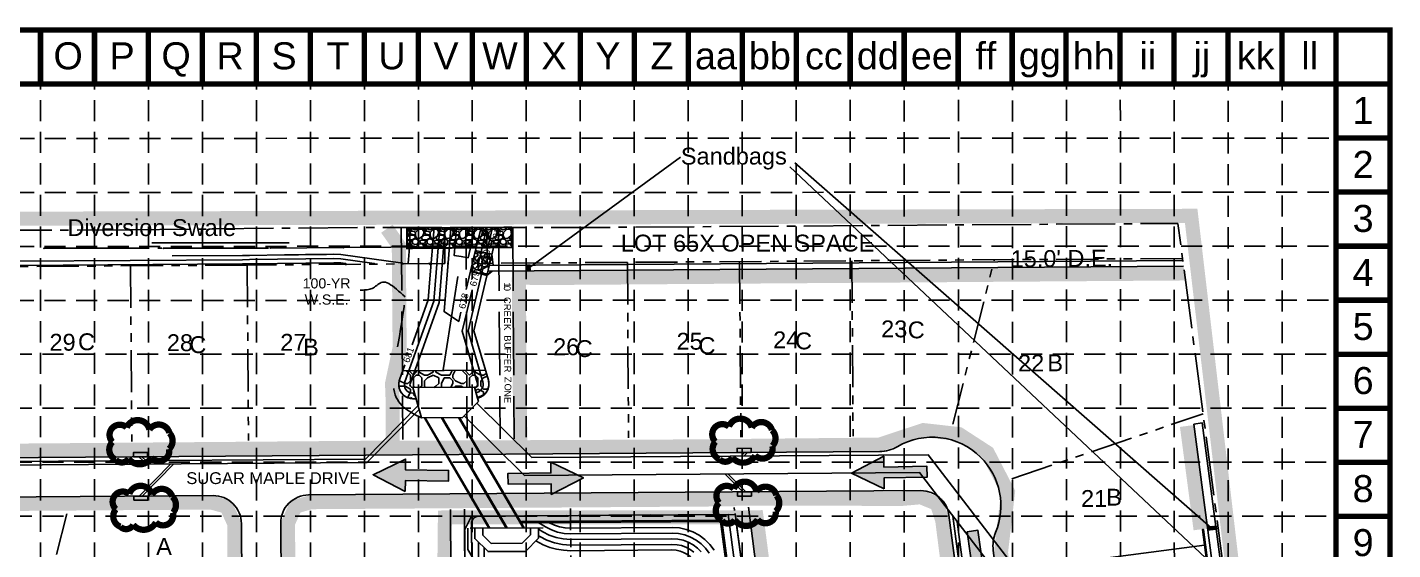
# Model space of a CAD drawing. Header units: inches. Extents: x 2374673 to 2376216, y 6907678 to 6910144.
# Drawn here: x 2375243 to 2376216, y 6909772 to 6910144 of the extents above; entities that cross this region are included whole.
import ezdxf
from ezdxf.enums import TextEntityAlignment as Align

# ---------------------------------------------------------------- set-up
doc = ezdxf.new("R2010")
doc.units = ezdxf.units.IN
doc.header["$LTSCALE"] = 60
doc.header["$MEASUREMENT"] = 0
for name, pattern in [('ACAD_ISO02W100', [15, 12, -3]), ('DASH', [1, 0.5, -0.5]), ('DASHED', [0.75, 0.5, -0.25]), ('DRAINAGE_DIVIDE', [1.8001, -0.0001, 1.25, -0.1, 0.05, -0.1, 0.05, -0.1, 0.05, -0.1]), ('FLOW_ARROW', [2, 1, 1]), ('HIDDEN', [0.375, 0.25, -0.125]), ('LEADER_LINE', [2, 1, 1]), ('LONG_DASH', [1, 0.75, -0.25]), ('LONG_SHORT_DASH', [1, 0.7, -0.1, 0.1, -0.1]), ('LONG_TWO_SHORT', [1, 0.5, -0.1, 0.1, -0.1, 0.1, -0.1])]:
    doc.linetypes.add(name, pattern=pattern)
for name, color, linetype in [('100_WSE', 4, 'Continuous'), ('ARROWS', 252, 'Continuous'), ('BASE', 7, 'Continuous'), ('BOUNDARY', 13, 'Continuous'), ('CHANNEL_CONT', 5, 'Continuous'), ('CONTOURS', 1, 'Continuous'), ('CREEK_BUFFER', 4, 'LEADER_LINE'), ('CURB', 5, 'Continuous'), ('Erosion Blanket', 84, 'Continuous'), ('EROSION BLANKETS', 84, 'Continuous'), ('GRADING_PAD-TEXT', 11, 'Continuous'), ('GRADING_POND', 5, 'Continuous'), ('GRID', 254, 'DASHED'), ('Inlet Protection', 5, 'Continuous'), ('LEGEND', 7, 'Continuous'), ('Limits of Disturbance', 1, 'Continuous'), ('LOT__40', 4, 'Continuous'), ('LOT_LINES', 13, 'LONG_TWO_SHORT'), ('SD_INLETS', 5, 'Continuous'), ('SD_PIPE', 1, 'Continuous'), ('Silt Fence', 200, 'Continuous')]:
    doc.layers.add(name, color=color, linetype=linetype)
doc.styles.get("Standard").update_dxf_attribs({"font": 'ARIAL.TTF'})

# ---------------------------------------------------------------- blocks, each defined once
blk = doc.blocks.new('__HATCH_189')
at = {"layer": 'SD_PIPE', "color": 5, "linetype": 'Continuous'}
for p, q in [((-0.95, -4.02), (0.49, -4.02)), ((0.05, -3.02), (-0.63, -2.68)), ((0.04, -3.02), (0.37, -3.02))]:
    blk.add_line(p, q, dxfattribs=at)
blk = doc.blocks.new('arrow')
blk.add_lwpolyline([(-67.01, -25.36), (-59.33, -25.42), (-59.57, -56.14), (-51.89, -56.2), (-51.65, -25.48), (-43.97, -25.54), (-55.3, -2.41), (-67.01, -25.36)], close=True)
at = {"color": 254}
for points in [[(-43.97, -25.54), (-67.01, -25.36), (-55.3, -2.41), (-67.01, -25.36)], [(-59.57, -56.14), (-51.89, -56.2), (-59.33, -25.42), (-51.65, -25.48)]]:
    blk.add_solid(points, dxfattribs=at)
blk = doc.blocks.new('HayBale')
h = blk.add_hatch()
h.set_pattern_fill('HOUND', color=40, style=0)
h.paths.add_polyline_path([(5.8, 3.84), (7.22, 3.84), (7.22, 4.63), (5.8, 4.63), (5.8, 4.6)])
at = {"color": 40}
blk.add_lwpolyline([(5.8, 4.6), (5.8, 3.84), (7.22, 3.84), (7.22, 4.63), (5.8, 4.63)], close=True, dxfattribs=at)

msp = doc.modelspace()

# ---------------------------------------------------------------- hatches: boundary and pattern name
at = {"layer": 'LEGEND', "linetype": 'ACAD_ISO02W100'}
h = msp.add_hatch(dxfattribs=at)
h.set_pattern_fill('GRAVEL', color=240, scale=10.435727, style=0)
h.set_pattern_definition([(228.0128, (2374775.4971, 6909448.303), (-83.48579536, -93.92155454), [1.40398, -138.99436]), (184.9697, (2374774.55786, 6909447.2594), (125.22873169, 10.435636), [2.409275, -238.51819]), (132.5104, (2374772.15765, 6909447.0507), (104.3571704, -114.7930845), [1.69881, -168.18251]), (267.2737, (2374768.0877, 6909444.44175), (10.43568517, 208.7145376), [2.19399, -217.2046]), (292.8337, (2374767.98335, 6909442.25025), (-52.178737, 125.22868327), [2.15138, -212.98664]), (357.2737, (2374768.8182, 6909440.26746), (-208.7145376, 10.43568517), [2.19399, -217.2046]), (37.6942, (2374771.0097, 6909440.1631), (-135.6645241, -104.35716713), [2.901435, -287.2418]), (72.2553, (2374773.30558, 6909441.93717), (73.0501994, 229.58594865), [2.73925, -271.186145]), (121.4296, (2374774.14043, 6909444.5461), (-83.48589974, 135.66439564), [2.20142, -217.94048]), (175.2364, (2374772.9925, 6909446.4245), (114.7930039, -10.4356384), [2.51326, -123.14954]), (222.3974, (2374770.48793, 6909446.63325), (-125.22879743, -114.79291136), [3.25019, -321.768676]), (138.8141, (2374778.4191, 6909444.3374), (-73.0501178, 62.6143323), [1.10933, -109.82396]), (171.4692, (2374777.5842, 6909445.0679), (135.66442954, -20.871536), [2.11049, -208.93902]), (225, (2374775.497, 6909445.381), (-1e-15, -10.43573), [1.47583, -13.28251]), (203.1986, (2374774.7666, 6909446.6333), (52.1786308, 20.8714673), [0.79476, -78.68136]), (291.8014, (2374774.036, 6909446.3202), (-10.4357258, 31.307183), [1.12396, -55.07415]), (30.9638, (2374774.4535, 6909445.2766), (31.3071595, 20.8714794), [1.82551, -59.02471]), (161.5651, (2374776.019, 6909446.2158), (20.871458, -10.43571), [1.32003, -31.68064]), (16.3895, (2374767.98335, 6909446.3202), (104.3572902, 31.3071041), [1.84921, -183.07234]), (70.3462, (2374769.7574, 6909446.842), (-41.7428573, -114.7930163), [1.55139, -153.58685]), (293.1986, (2374776.0189, 6909448.303), (-20.8714673, 52.1786308), [1.58952, -77.88661]), (343.6105, (2374776.645, 6909446.84197), (-104.3572902, 31.3071041), [1.84921, -183.07234]), (339.444, (2374767.9834, 6909439.85), (-52.1786529, 20.8714117), [1.78326, -87.37963]), (294.7751, (2374769.6531, 6909439.2239), (-52.1785521, 114.7930297), [1.49417, -147.9227]), (66.8014, (2374776.1232, 6909437.8672), (20.8714673, 52.1786308), [1.58952, -77.88661]), (17.354, (2374776.74937, 6909439.32824), (-135.6644685, -41.74284953), [1.74935, -173.18531]), (69.444, (2374771.0097, 6909437.8672), (-20.8714117, -52.1786529), [0.89163, -88.27126]), (101.3099, (2374775.497, 6909437.8672), (-10.435702, 41.7429148), [0.53212, -52.67985]), (165.9638, (2374775.3927, 6909438.389), (31.307186, -10.4357065), [2.15138, -40.87622]), (186.009, (2374773.3056, 6909438.9108), (104.35726466, 10.4357196), [1.99375, -197.38053]), (303.6901, (2374774.4535, 6909444.3374), (-10.435741, 20.871449), [1.50506, -36.12148]), (353.1572, (2374775.28836, 6909443.0851), (177.40734773, -20.87153692), [2.62765, -260.137235]), (60.9454, (2374777.8973, 6909442.772), (-41.7429072, -73.0500911), [1.07442, -106.36796]), (90, (2374778.419, 6909443.711), (-10.43573, 10.43573), [0.62614, -9.80958]), (120.2564, (2374773.09686, 6909439.2239), (41.74285355, -73.0501127), [1.44977, -143.52798]), (48.0128, (2374772.36636, 6909440.4762), (83.48579536, 93.92155454), [2.80796, -137.59038]), (0, (2374774.245, 6909442.563), (10.43573, 10.43573), [2.71329, -7.72244]), (325.3048, (2374776.9581, 6909442.5633), (-104.35720735, 73.05017693), [1.65003, -163.35329]), (254.0546, (2374778.3147, 6909441.6241), (-10.4357256, -41.7429082), [1.51946, -74.45378]), (207.646, (2374777.8973, 6909440.1631), (-198.27876405, -104.35734776), [2.473946, -244.92102]), (175.4261, (2374775.7058, 6909439.01517), (-135.66445327, 10.43567247), [2.61727, -259.10943])])
h.paths.add_polyline_path([(2375513.41, 6909986.27), (2375588.08, 6909986.91), (2375587.73, 6910001.18), (2375513.4, 6910000.7)])

# ---------------------------------------------------------------- linework, layer by layer
at = {"layer": '100_WSE', "color": 250, "linetype": 'DASH'}
for p, q in [((2375559.36, 6909795.48), (2375554.42, 6909785.64)), ((2375747.3, 6909796.8), (2375559.36, 6909795.48)), ((2375760.28, 6909700.23), (2375747.3, 6909796.8)), ((2375554.42, 6909785.64), (2375554.95, 6909710.45))]:
    msp.add_line(p, q, dxfattribs=at)
at = {"layer": '100_WSE', "color": 250, "linetype": 'DASH', "flags": 128}
msp.add_lwpolyline([(2375523.64, 6909865.54), (2375521.94, 6909866.42), (2375520.25, 6909867.3), (2375518.59, 6909868.2), (2375516.96, 6909869.13), (2375515.37, 6909870.09), (2375513.85, 6909871.09), (2375512.39, 6909872.15), (2375511.02, 6909873.26), (2375509.74, 6909874.45), (2375508.56, 6909875.71), (2375507.5, 6909877.06), (2375506.57, 6909878.52), (2375505.75, 6909880.12), (2375505.08, 6909881.89), (2375504.53, 6909883.84), (2375504.13, 6909886.02), (2375503.88, 6909888.43), (2375503.78, 6909891.12), (2375503.84, 6909894.1), (2375504.06, 6909897.41), (2375504.45, 6909901.05), (2375504.97, 6909905.02), (2375505.62, 6909909.27), (2375506.36, 6909913.78), (2375507.16, 6909918.53), (2375508.01, 6909923.47), (2375508.88, 6909928.58), (2375509.74, 6909933.83), (2375510.56, 6909939.2), (2375511.33, 6909944.65), (2375512.02, 6909950.15), (2375512.63, 6909955.69), (2375513.18, 6909961.28), (2375513.66, 6909966.91), (2375514.1, 6909972.56), (2375514.5, 6909978.25), (2375514.86, 6909983.95), (2375515.2, 6909989.67), (2375515.52, 6909995.39), (2375515.83, 6910001.13)], dxfattribs=at)
at = {"layer": '100_WSE', "color": 250, "linetype": 'LEADER_LINE', "flags": 128}
msp.add_lwpolyline([(2375512.02, 6909951.62), (2375510.48, 6909953.06), (2375508.94, 6909954.48), (2375507.43, 6909955.85), (2375505.94, 6909957.14), (2375504.49, 6909958.35), (2375503.08, 6909959.43), (2375501.72, 6909960.37), (2375500.43, 6909961.14), (2375499.2, 6909961.71), (2375498.06, 6909962.08), (2375497, 6909962.21), (2375496.02, 6909962.13), (2375495.1, 6909961.89), (2375494.24, 6909961.5), (2375493.41, 6909961.01), (2375492.62, 6909960.44), (2375491.83, 6909959.84), (2375491.06, 6909959.23), (2375490.27, 6909958.65), (2375489.46, 6909958.13), (2375488.63, 6909957.7), (2375487.76, 6909957.36), (2375486.87, 6909957.09), (2375485.95, 6909956.89), (2375485.01, 6909956.74), (2375484.06, 6909956.65), (2375483.1, 6909956.59), (2375482.12, 6909956.56), (2375481.14, 6909956.55), (2375480.16, 6909956.55)], dxfattribs=at)
at = {"layer": 'ARROWS', "flags": 128}
for points in [[(2375708.29, 6910051.13), (2375600.61, 6909972.68)], [(2376086.58, 6909787.14), (2375789.93, 6910047.16)], [(2376090.65, 6909758.18), (2375786.27, 6910044.24)]]:
    msp.add_lwpolyline(points, dxfattribs=at)
at = {"layer": 'BASE', "color": 9}
msp.add_line((2374713.6, 6910103.21), (2376175.53, 6910103.21), dxfattribs=at)
at = {"layer": 'BASE', "const_width": 3.85}
for points in [[(2376214, 6907679.5), (2376214, 6910141.68), (2374675.13, 6910141.68), (2374675.13, 6907679.5)], [(2376175.53, 6907717.97), (2376175.53, 6910103.21), (2374713.6, 6910103.21), (2374713.6, 6907717.97)]]:
    msp.add_lwpolyline(points, close=True, dxfattribs=at)
for points in [[(2375252.21, 6910141.68), (2375252.21, 6910103.21)], [(2375290.68, 6910141.68), (2375290.68, 6910103.21)], [(2375329.15, 6910141.68), (2375329.15, 6910103.21)], [(2375367.62, 6910141.68), (2375367.62, 6910103.21)], [(2375406.09, 6910141.68), (2375406.09, 6910103.21)], [(2375444.56, 6910141.68), (2375444.56, 6910103.21)], [(2375483.04, 6910141.68), (2375483.04, 6910103.21)], [(2375521.51, 6910141.68), (2375521.51, 6910103.21)], [(2375559.98, 6910141.68), (2375559.98, 6910103.21)], [(2375598.45, 6910141.68), (2375598.45, 6910103.21)], [(2375636.92, 6910141.68), (2375636.92, 6910103.21)], [(2375675.39, 6910141.68), (2375675.39, 6910103.21)], [(2375713.87, 6910141.68), (2375713.87, 6910103.21)], [(2375752.34, 6910141.68), (2375752.34, 6910103.21)], [(2375790.81, 6910141.68), (2375790.81, 6910103.21)], [(2375829.28, 6910141.68), (2375829.28, 6910103.21)], [(2375867.75, 6910141.68), (2375867.75, 6910103.21)], [(2375906.22, 6910141.68), (2375906.22, 6910103.21)], [(2375944.7, 6910141.68), (2375944.7, 6910103.21)], [(2375983.17, 6910141.68), (2375983.17, 6910103.21)], [(2376021.64, 6910141.68), (2376021.64, 6910103.21)], [(2376060.11, 6910141.68), (2376060.11, 6910103.21)], [(2376098.58, 6910141.68), (2376098.58, 6910103.21)], [(2376137.05, 6910141.68), (2376137.05, 6910103.21)], [(2376175.53, 6910141.68), (2376175.53, 6910103.21)], [(2376214, 6910103.21), (2376175.53, 6910103.21)], [(2376214, 6910064.74), (2376175.53, 6910064.74)], [(2376214, 6910026.27), (2376175.53, 6910026.27)], [(2376214, 6909987.8), (2376175.53, 6909987.8)], [(2376214, 6909949.33), (2376175.53, 6909949.33)], [(2376214, 6909910.85), (2376175.53, 6909910.85)], [(2376214, 6909872.38), (2376175.53, 6909872.38)], [(2376214, 6909833.91), (2376175.53, 6909833.91)], [(2376214, 6909795.44), (2376175.53, 6909795.44)]]:
    msp.add_lwpolyline(points, dxfattribs=at)
at = {"layer": 'BOUNDARY', "color": 250, "linetype": 'LONG_SHORT_DASH', "flags": 128}
msp.add_lwpolyline([(2375316.21, 6909999.41), (2375481.95, 6910001.17), (2375631.36, 6910000.99), (2376062.88, 6910004.02), (2376169.01, 6909200.59), (2375755.32, 6909180.66), (2375806.37, 6908882.92), (2375905.72, 6908301.86), (2375500.03, 6908055.74), (2375186.51, 6908394.4), (2375107.09, 6908202.16), (2375041.7, 6908030.88), (2374759.33, 6908266.66), (2374819, 6908352.16), (2374966.8, 6908673.77), (2374727.75, 6908833.73), (2375002.39, 6909918.05), (2375142.41, 6909998.91), (2375316.21, 6909999.41)], close=True, dxfattribs=at)
at = {"layer": 'CHANNEL_CONT', "color": 5, "linetype": 'Continuous', "flags": 128}
for points in [[(2375518.78, 6909883.18), (2375517.57, 6909883.17, -0.5213), (2375511.88, 6909891.19), (2375532.49, 6909948.66), (2375536.71, 6910001.1)], [(2375517.68, 6909887.17), (2375517.54, 6909887.17, -0.5213), (2375515.65, 6909889.84), (2375536.42, 6909947.77), (2375540.71, 6910001.1)], [(2375563.63, 6909879.65), (2375563.63, 6909879.65, 0.444659), (2375571.4, 6909892.3), (2375561.04, 6909927.48), (2375575.31, 6909987.73)], [(2375562.56, 6909883.53), (2375562.56, 6909883.53, 0.461879), (2375567.56, 6909891.17), (2375556.91, 6909927.35), (2375567.44, 6909971.8)], [(2375561.47, 6909887.48), (2375561.82, 6909887.48, 0.498618), (2375563.72, 6909890.04), (2375552.77, 6909927.22), (2375559.75, 6909956.65)], [(2375519.88, 6909879.18), (2375517.6, 6909879.17, -0.5213), (2375508.12, 6909892.54), (2375511.98, 6909903.31)]]:
    msp.add_lwpolyline(points, format="xyb", dxfattribs=at)
for points in [[(2375517.06, 6909917.47), (2375528.56, 6909949.55), (2375529.77, 6909964.59), (2375532.7, 6910001.11)], [(2375551.87, 6909940.69), (2375550.34, 6909934.25), (2375539.9, 6909941.23), (2375543.15, 6909981.76), (2375544.71, 6910001.09)], [(2375562.07, 6910001.07), (2375556.98, 6909979.58), (2375552.04, 6909980.36), (2375547.1, 6909981.14), (2375548.71, 6910001.09)], [(2375566.17, 6910001.07), (2375560.93, 6909978.96), (2375555.7, 6909956.88)], [(2375563.58, 6909972.84), (2375570.27, 6910001.06)], [(2375571.27, 6909987.99), (2375574.37, 6910001.06)]]:
    msp.add_lwpolyline(points, dxfattribs=at)
at = {"layer": 'CONTOURS', "color": 250, "linetype": 'Continuous', "flags": 128}
for points in [[(2375490.12, 6909974.5), (2375490.11, 6909975.5), (2375466.18, 6909978.87), (2375461.17, 6909979.02), (2375401.18, 6909978.18), (2375396.18, 6909978.14), (2375236.18, 6909977.02), (2375231.18, 6909977), (2375146.18, 6909976.98), (2375141.18, 6909977), (2375118.34, 6909977.12)], [(2375510.38, 6909974.64), (2375510.37, 6909975.64), (2375466.15, 6909981.87), (2375461.15, 6909982.02), (2375456.15, 6909981.95), (2375451.15, 6909981.88), (2375446.15, 6909981.81), (2375441.16, 6909981.74), (2375436.16, 6909981.67), (2375431.16, 6909981.6), (2375426.16, 6909981.53), (2375401.16, 6909981.18), (2375396.16, 6909981.14), (2375346.16, 6909980.79)], [(2375469.87, 6909974.35), (2375469.86, 6909975.35), (2375466.2, 6909975.87), (2375461.2, 6909976.02), (2375401.2, 6909975.18), (2375396.2, 6909975.14), (2375236.2, 6909974.02), (2375231.2, 6909974), (2375146.2, 6909973.98), (2375140.43, 6909974), (2375106.2, 6909974.18), (2375102.36, 6909972.85), (2375101.21, 6909972.85), (2375100.13, 6909972.86)], [(2375529.23, 6909974.77), (2375530.63, 6909975.28), (2375529.22, 6909975.77), (2375529.22, 6909975.87)], [(2375534.64, 6909974.81), (2375534.63, 6909975.31), (2375534.63, 6909975.81), (2375534.63, 6909975.91)], [(2375538.64, 6909974.84), (2375538.64, 6909975.34), (2375538.63, 6909975.84), (2375538.63, 6909975.94)], [(2375542.64, 6909974.87), (2375542.64, 6909975.37), (2375542.64, 6909975.87), (2375542.64, 6909975.97)]]:
    msp.add_lwpolyline(points, dxfattribs=at)
at = {"layer": 'CREEK_BUFFER', "color": 250, "linetype": 'LONG_DASH'}
msp.add_line((2375554.95, 6909710.45), (2375554.32, 6909800.44), dxfattribs=at)
at = {"layer": 'CREEK_BUFFER', "color": 250, "linetype": 'LONG_DASH', "flags": 128}
for points in [[(2375509.36, 6910001.22), (2375510.42, 6909850.14)], [(2375578.74, 6910000.97), (2375579.79, 6909850.62)], [(2375588.74, 6910001.04), (2375589.79, 6909850.69)], [(2375544.32, 6909800.37), (2375544.99, 6909705.47), (2375544.8, 6909684.86), (2375543.95, 6909664.35), (2375542.43, 6909643.88), (2375540.26, 6909623.47), (2375537.43, 6909603.13), (2375533.94, 6909582.91), (2375529.8, 6909562.8), (2375525.01, 6909542.84), (2375517.25, 6909514.58)], [(2375801.95, 6909383.13), (2375746.64, 6909801.79)], [(2375756.72, 6909801.86), (2375811.97, 6909383.62)]]:
    msp.add_lwpolyline(points, dxfattribs=at)
at = {"layer": 'CURB', "color": 250, "linetype": 'Continuous', "flags": 128}
for points in [[(2375907.04, 6909349.16), (2375907.04, 6909349.16, -0.132242), (2375919.74, 6909346.39), (2375919.74, 6909346.39, 0.351743), (2375979.88, 6909358.5), (2375979.88, 6909358.5, 0.351743), (2375981.06, 6909419.83), (2375981.06, 6909419.83, -0.132242), (2375976.07, 6909431.83), (2375931.25, 6909771.06, -0.132242), (2375932.96, 6909783.95), (2375932.96, 6909783.95, 0.305771), (2375922.13, 6909837.67), (2375922.13, 6909837.67, 0.340105), (2375862.83, 6909844.99), (2375862.83, 6909844.99, -0.132242), (2375850.3, 6909841.52), (2375184.12, 6909836.85, -0.132242), (2375171.54, 6909840.14), (2375171.54, 6909840.14, 0.672291), (2375100.12, 6909784.15), (2375100.12, 6909784.15, -0.132242), (2375100.32, 6909771.15), (2374893.32, 6908953.89, -0.132242)], [(2375933.03, 6909378.44), (2375933.03, 6909378.44, 0.438794), (2375951.89, 6909401.04), (2375899.67, 6909796.35, 0.37825), (2375879.7, 6909813.73), (2375443.25, 6909810.66, 0.414214), (2375423.39, 6909790.52), (2375423.99, 6909704.54, -0.080997), (2375398.51, 6909541.07), (2375247.05, 6909078.25, 0.433811), (2375261.12, 6909052.65), (2375297.77, 6909043.3, 0.105177), (2375499.83, 6909035.16), (2375499.83, 6909035.16)]]:
    msp.add_lwpolyline(points, format="xyb", dxfattribs=at)
msp.add_lwpolyline([(2375165.68, 6908773.84), (2375165.68, 6908773.84, -0.014433), (2375163.27, 6908760.43), (2375163.27, 6908760.43, -0.594877), (2375129.6, 6908750.35), (2375129.6, 6908750.35, 0.048301), (2375090.22, 6908782.59), (2375090.22, 6908782.59), (2374921.17, 6908895.63, -0.317424), (2374912.9, 6908917.16), (2375134.87, 6909793.55, -0.341328), (2375154.12, 6909808.64), (2375375.25, 6909810.19, -0.414214), (2375395.39, 6909790.33), (2375395.99, 6909704.34), (2375395.99, 6909704.34, -0.080997), (2375371.9, 6909549.77), (2375371.9, 6909549.77), (2375219.49, 6909084.04), (2375219.49, 6909084.04, 0.041854), (2375199.69, 6909000.46), (2375199.69, 6909000.46), (2375165.68, 6908773.84)], format="xyb", close=True, dxfattribs=at)
at = {"layer": 'Erosion Blanket', "const_width": 10, "flags": 128}
for points in [[(2375508.12, 6909844.25), (2375618.1, 6909844.73), (2375717.62, 6909845.2), (2375850.22, 6909846.51), (2375881.46, 6909856.84), (2375906.87, 6909853.98), (2375927.28, 6909840.74), (2375941.77, 6909812.75), (2375936.77, 6909769.77), (2375980.64, 6909436.62)], [(2374889, 6908956.56), (2375095.3, 6909772.99), (2375093.71, 6909811.76), (2375105.46, 6909832.38), (2375125.66, 6909847.52), (2375150.92, 6909851.47), (2375186.05, 6909841.82), (2375486.02, 6909844.23), (2375508.15, 6909844.43)], [(2375743.38, 6909807.8), (2375755.81, 6909808.07), (2375866.19, 6909807.84), (2375879.54, 6909809.01), (2375891.02, 6909804.33), (2375894.84, 6909792.77), (2375933.31, 6909491.9), (2375946.15, 6909402.07), (2375942.36, 6909386.84), (2375930.99, 6909383.22), (2375808.12, 6909377.22), (2375799.21, 6909376.61)], [(2375399.27, 6909033.58), (2375369.82, 6909038.2), (2375318.76, 6909045.61), (2375294.79, 6909049.14), (2375262.19, 6909056.81), (2375252.44, 6909066.14), (2375252.2, 6909078.34), (2375331.43, 6909319.28), (2375402.95, 6909537.36), (2375423.24, 6909621.96), (2375429.18, 6909704.81), (2375428.63, 6909790.61), (2375433.96, 6909802.36), (2375444.99, 6909805.5), (2375746.69, 6909807.55)]]:
    msp.add_lwpolyline(points, dxfattribs=at)
msp.add_lwpolyline([(2374923.15, 6908900.94), (2374924.87, 6908899.01), (2374934.71, 6908892.83), (2374943.83, 6908886.63), (2375123.9, 6908762.72), (2375135.2, 6908753.26), (2375144.15, 6908749.06), (2375153.63, 6908753.1), (2375158.69, 6908762.95), (2375194.61, 6909003.44), (2375214.89, 6909088.26), (2375337.2, 6909460.75), (2375367.2, 6909552.29), (2375385.33, 6909627.35), (2375390.93, 6909705.06), (2375390.32, 6909790.2), (2375384.73, 6909802.27), (2375374.01, 6909805.26), (2375154.14, 6909803.7), (2375143.85, 6909799.66), (2375139.27, 6909791.28), (2374917.99, 6908916.08), (2374918.74, 6908906.63)], close=True, dxfattribs=at)
at = {"layer": 'EROSION BLANKETS', "const_width": 10, "flags": 128}
for points in [[(2375598.2, 6909965.28), (2375615.94, 6909965.14), (2376066.27, 6909968.36), (2376067.6, 6909968.55)], [(2376069.25, 6909859.75), (2376078.98, 6909786.14)]]:
    msp.add_lwpolyline(points, dxfattribs=at)
at = {"layer": 'GRADING_PAD-TEXT', "color": 250, "linetype": 'FLOW_ARROW', "flags": 128}
for points in [[(2375429.46, 6909990.15), (2375331.48, 6909990.15)], [(2375549.72, 6909966.31), (2375539.23, 6909899.77)]]:
    msp.add_lwpolyline(points, dxfattribs=at)
at = {"layer": 'GRADING_PAD-TEXT', "color": 250, "linetype": 'DRAINAGE_DIVIDE'}
msp.add_polyline3d([(2375254.78, 6909986.34, 681.4), (2375339.72, 6909986.34, 680.98), (2375415.9, 6909986.48, 680.6), (2375468.18, 6909986.84, 680.34), (2375535.61, 6909987.37, 680)], dxfattribs=at)
at = {"layer": 'GRADING_PAD-TEXT', "color": 250, "linetype": 'Continuous'}
for p in [(2375254.78, 6909986.34, 681.4), (2375339.72, 6909986.34, 680.98), (2375415.9, 6909986.48, 680.6), (2375468.18, 6909986.84, 680.34), (2375535.61, 6909987.37, 680)]:
    msp.add_point(p, dxfattribs=at)
at = {"layer": 'GRADING_POND', "color": 5, "linetype": 'Continuous', "flags": 128}
msp.add_lwpolyline([(2375422.8, 6909178.02), (2375527.76, 6909498.77), (2375533.98, 6909518.84), (2375539.54, 6909539.1), (2375544.44, 6909559.54), (2375548.68, 6909580.12), (2375552.25, 6909600.82), (2375555.15, 6909621.64), (2375557.37, 6909642.53), (2375558.92, 6909663.48), (2375559.79, 6909684.48), (2375559.99, 6909705.49), (2375559.39, 6909790.48, -0.414214), (2375564.36, 6909795.51), (2375742.26, 6909796.76)], format="xyb", dxfattribs=at)
for points in [[(2375559.39, 6909790.48), (2375559.76, 6909792.39), (2375560.83, 6909794.02), (2375562.44, 6909795.12), (2375564.36, 6909795.51)], [(2375742.26, 6909796.76), (2375770.76, 6909581.04)], [(2375747.22, 6909797.42), (2375800.63, 6909393.07)], [(2375430.01, 6909187.18), (2375531.56, 6909497.51), (2375537.82, 6909517.72), (2375543.41, 6909538.11), (2375548.34, 6909558.67), (2375552.61, 6909579.37), (2375556.2, 6909600.21), (2375559.12, 6909621.15), (2375561.36, 6909642.17), (2375562.92, 6909663.25), (2375563.79, 6909684.38), (2375563.99, 6909705.53), (2375563.6, 6909760.27), (2375556.88, 6909771.73), (2375556.77, 6909786.96)], [(2375737.75, 6909792.73), (2375594.94, 6909791.73)], [(2375736.87, 6909791.72), (2375594.95, 6909790.73)], [(2375607.17, 6909786.22), (2375610.11, 6909784.44), (2375614.76, 6909782.06), (2375619.69, 6909780.33), (2375624.81, 6909779.3), (2375630.02, 6909778.97), (2375702.24, 6909779.48), (2375706.42, 6909779.21), (2375710.23, 6909778.39), (2375713.89, 6909777.04), (2375717.31, 6909775.17), (2375720.43, 6909772.83), (2375723.18, 6909770.07)], [(2375607.3, 6909790.81), (2375612.18, 6909787.87), (2375616.34, 6909785.73), (2375620.75, 6909784.19), (2375625.33, 6909783.26), (2375630, 6909782.97), (2375702.36, 6909783.48), (2375706.97, 6909783.18), (2375711.35, 6909782.25), (2375715.55, 6909780.69), (2375719.48, 6909778.55), (2375723.06, 6909775.86), (2375726.22, 6909772.68), (2375728.89, 6909769.08)], [(2375614.97, 6909790.87), (2375618.5, 6909789.17), (2375622.21, 6909787.94), (2375626.06, 6909787.2), (2375629.97, 6909786.97), (2375702.47, 6909787.48), (2375707.52, 6909787.15), (2375712.47, 6909786.1), (2375717.21, 6909784.34), (2375721.65, 6909781.92), (2375725.7, 6909778.88), (2375729.26, 6909775.3), (2375732.27, 6909771.23)], [(2375736.87, 6909791.72), (2375764.8, 6909580.31)], [(2375737.75, 6909792.73), (2375763.33, 6909599.06)], [(2375564.49, 6909776.88), (2375564.99, 6909705.53), (2375564.79, 6909684.35), (2375563.91, 6909663.2), (2375562.35, 6909642.08), (2375560.11, 6909621.03), (2375557.19, 6909600.05), (2375553.59, 6909579.19), (2375549.32, 6909558.45), (2375544.38, 6909537.86), (2375538.78, 6909517.44), (2375532.52, 6909497.21), (2375530.23, 6909490.24)], [(2375605.28, 6909777.97), (2375610.44, 6909775.22), (2375615.15, 6909773.35), (2375620.03, 6909772.01), (2375625.02, 6909771.22), (2375630.08, 6909770.97), (2375702.01, 6909771.48), (2375705.32, 6909771.26), (2375708, 6909770.69), (2375710.57, 6909769.74), (2375712.97, 6909768.43), (2375715.17, 6909766.78), (2375717.1, 6909764.84), (2375718.73, 6909762.64), (2375720.02, 6909760.22), (2375720.96, 6909757.65), (2375721.63, 6909754.4), (2375745.04, 6909577.18)], [(2375607.2, 6909781.53), (2375608.04, 6909781.02), (2375613.18, 6909778.38), (2375618.63, 6909776.47), (2375624.29, 6909775.33), (2375630.05, 6909774.97), (2375702.12, 6909775.48), (2375705.87, 6909775.23), (2375709.12, 6909774.54), (2375712.23, 6909773.39), (2375715.14, 6909771.8), (2375717.8, 6909769.81)], [(2375568.51, 6909772.91), (2375568.99, 6909705.55), (2375568.79, 6909684.25), (2375567.91, 6909662.97), (2375566.34, 6909641.72), (2375564.08, 6909620.54), (2375561.14, 6909599.44), (2375557.52, 6909578.44), (2375553.22, 6909557.58), (2375548.25, 6909536.86), (2375542.62, 6909516.32), (2375536.32, 6909495.97), (2375518.25, 6909440.74), (2375511.59, 6909420.4), (2375435.52, 6909187.94)]]:
    msp.add_lwpolyline(points, dxfattribs=at)
at = {"layer": 'GRID', "linetype": 'HIDDEN'}
for p, q in [((2375252.21, 6907871.78), (2375252.21, 6910103.21)), ((2375290.68, 6907871.78), (2375290.68, 6910103.21)), ((2375329.15, 6907871.77), (2375329.15, 6910103.21)), ((2375367.62, 6907871.76), (2375367.62, 6910103.21)), ((2375406.09, 6907871.76), (2375406.09, 6910103.21)), ((2375444.56, 6907871.75), (2375444.56, 6910103.21)), ((2375483.04, 6907871.75), (2375483.04, 6910103.21)), ((2375521.51, 6907871.74), (2375521.51, 6910103.21)), ((2375559.98, 6907871.73), (2375559.98, 6910103.21)), ((2375598.45, 6907871.73), (2375598.45, 6910103.21)), ((2375636.92, 6907871.72), (2375636.92, 6910103.21)), ((2375675.39, 6907871.72), (2375675.39, 6910103.21)), ((2375713.87, 6907871.71), (2375713.87, 6910103.21)), ((2375752.34, 6907871.7), (2375752.34, 6910103.21)), ((2375790.99, 6907871.79), (2375790.81, 6910103.21)), ((2375829.42, 6907871.98), (2375829.28, 6910103.21)), ((2375867.86, 6907871.52), (2375867.75, 6910103.21)), ((2375906.69, 6907871.87), (2375906.39, 6910104.08)), ((2375944.95, 6907871.47), (2375944.87, 6910104.08)), ((2375983.46, 6907871.94), (2375983.34, 6910104.08)), ((2376022, 6907872.07), (2376021.81, 6910104.08)), ((2376060.4, 6907871.74), (2376060.28, 6910104.08)), ((2376098.95, 6907871.23), (2376098.75, 6910104.08)), ((2376137.45, 6907871.34), (2376137.22, 6910104.08)), ((2374715.35, 6910064.48), (2376174.89, 6910064.67)), ((2374715.32, 6910025.9), (2376174.89, 6910026.2)), ((2374715.11, 6909987.55), (2376175.53, 6909987.8)), ((2374715.06, 6909949.11), (2376175.53, 6909949.33)), ((2374713.6, 6909910.85), (2376175.53, 6909910.85)), ((2374713.6, 6909872.38), (2376175.53, 6909872.38)), ((2374713.6, 6909833.91), (2376175.53, 6909833.91)), ((2374713.6, 6909795.44), (2376175.53, 6909795.44))]:
    msp.add_line(p, q, dxfattribs=at)
at = {"layer": 'Inlet Protection', "color": 5, "const_width": 4.48}
for points in [[(2375331.27, 6909837.22, 0.520567), (2375331.27, 6909837.22, 0.765195), (2375343.89, 6909843.38, 0.417879), (2375344.11, 6909854.74, 0.6649), (2375329.81, 6909857.11, 0.744833), (2375313.65, 6909858.66, 0.975642), (2375303.45, 6909848.39, 0.520567), (2375305.81, 6909835.82, 0.520567), (2375315.01, 6909836.54, 0.540264), (2375331.27, 6909837.22)], [(2375761.53, 6909838.76, 0.520567), (2375761.53, 6909838.76, 0.765195), (2375773.84, 6909845.51, 0.417879), (2375773.51, 6909856.87, 0.6649), (2375759.11, 6909858.55, 0.744833), (2375742.9, 6909859.33, 0.975642), (2375733.21, 6909848.58, 0.520567), (2375736.16, 6909836.14, 0.520567), (2375745.32, 6909837.3, 0.540264), (2375761.53, 6909838.76)], [(2375334.44, 6909791.13, 0.520567), (2375334.44, 6909791.13, 0.765195), (2375346.64, 6909798.09, 0.417879), (2375346.12, 6909809.44, 0.6649), (2375331.69, 6909810.88, 0.744833), (2375315.48, 6909811.39, 0.975642), (2375305.96, 6909800.48, 0.520567), (2375309.12, 6909788.09, 0.520567), (2375318.26, 6909789.41, 0.540264), (2375334.44, 6909791.13)], [(2375763.34, 6909793.13, 0.520567), (2375763.34, 6909793.13, 0.765195), (2375776.12, 6909798.96, 0.417879), (2375776.64, 6909810.31, 0.6649), (2375762.4, 6909813.05, 0.744833), (2375746.3, 6909815.04, 0.975642), (2375735.83, 6909805.03, 0.520567), (2375737.85, 6909792.41, 0.520567), (2375747.07, 6909792.89, 0.540264), (2375763.34, 6909793.13)]]:
    msp.add_lwpolyline(points, format="xyb", close=True, dxfattribs=at)
at = {"layer": 'LEGEND', "color": 240, "linetype": 'ACAD_ISO02W100', "const_width": 1.3}
msp.add_lwpolyline([(2375513.41, 6909986.27), (2375588.08, 6909986.91), (2375587.73, 6910001.18), (2375513.4, 6910000.7)], close=True, dxfattribs=at)
at = {"layer": 'Limits of Disturbance', "linetype": 'HIDDEN', "ltscale": 3, "const_width": 10, "flags": 128}
msp.add_lwpolyline([(2375917.52, 6908306.42), (2375876.02, 6908506.29), (2375764.63, 6909176.84), (2376167.49, 6909198.62), (2376072.3, 6910009.39), (2375136.3, 6910007.12), (2374990.7, 6909921.8), (2374722.35, 6908831.27), (2374961.44, 6908667.07), (2374810.13, 6908351.94), (2374748.38, 6908264.99), (2375048.84, 6908015.2), (2375191.43, 6908385.27), (2375493.49, 6908041.16)], close=True, dxfattribs=at)
at = {"layer": 'LOT_LINES', "color": 250, "linetype": 'LONG_TWO_SHORT', "flags": 128}
for points in [[(2375540.31, 6910001.1), (2375540.49, 6909975.35)], [(2375555.31, 6910001.08), (2375556.37, 6909850.46)], [(2375570.31, 6910001.06), (2375570.49, 6909975.56)], [(2376066.18, 6909979.04), (2375670.49, 6909976.26)], [(2375399.54, 6909974.36), (2375096.21, 6909972.23)], [(2375316.39, 6909973.78), (2375317.27, 6909848.78)], [(2375540.49, 6909975.35), (2375399.54, 6909974.36)], [(2375399.54, 6909974.36), (2375400.42, 6909849.36)], [(2375670.49, 6909976.26), (2375570.49, 6909975.56)], [(2375670.49, 6909976.26), (2375671.36, 6909851.27)], [(2375750.49, 6909976.82), (2375751.36, 6909851.83)], [(2375830.48, 6909977.39), (2375831.36, 6909852.39)], [(2375902.41, 6909860.96), (2375931.98, 6909978.1)], [(2375944.53, 6909822.1), (2376080.79, 6909868.44)], [(2375027.86, 6908837.52), (2375271.25, 6909798.46)], [(2375633.42, 6909305.58), (2375629.94, 6909800.97)]]:
    msp.add_lwpolyline(points, dxfattribs=at)
at = {"layer": 'SD_INLETS', "color": 250, "linetype": 'Continuous', "flags": 128}
for points in [[(2375748.73, 6909840.84), (2375748.7, 6909843.84), (2375758.7, 6909843.91), (2375758.73, 6909840.91), (2375748.73, 6909840.84)], [(2375318.44, 6909837.82), (2375318.44, 6909840.82), (2375328.44, 6909840.82), (2375328.44, 6909837.82), (2375318.44, 6909837.82)], [(2375748.9, 6909809.81), (2375748.88, 6909812.81), (2375758.88, 6909812.88), (2375758.9, 6909809.88), (2375748.9, 6909809.81)], [(2375318.64, 6909806.82), (2375318.64, 6909809.82), (2375328.64, 6909809.82), (2375328.64, 6909806.82), (2375318.64, 6909806.82)]]:
    msp.add_lwpolyline(points, close=True, dxfattribs=at)
at = {"layer": 'SD_PIPE', "color": 1, "linetype": 'Continuous'}
for p, q in [((2375561, 6909979), (2375562, 6909979)), ((2375561, 6909977), (2375561, 6909979)), ((2375561.18, 6909980), (2375562, 6909980)), ((2375561.88, 6909982.94), (2375561.99, 6909983)), ((2375561.99, 6909980), (2375563.99, 6909981)), ((2375563, 6909977), (2375562, 6909979)), ((2375564.01, 6909982), (2375562.01, 6909983)), ((2375563, 6909984), (2375563, 6909984.61)), ((2375564, 6909982.99), (2375563, 6909983.99)), ((2375564, 6909983), (2375565, 6909983)), ((2375564, 6909981), (2375564, 6909982)), ((2375564, 6909978), (2375565, 6909980)), ((2375564.99, 6909983), (2375566.55, 6909983.78)), ((2375565, 6909980), (2375566, 6909980)), ((2375566, 6909981.99), (2375567, 6909982.99)), ((2375566, 6909981), (2375566, 6909982)), ((2375567, 6909978), (2375566, 6909980)), ((2375568.01, 6909980), (2375566.01, 6909981)), ((2375567, 6909983), (2375568, 6909983)), ((2375568, 6909979.99), (2375569, 6909980.99)), ((2375568, 6909978.99), (2375569, 6909979.99)), ((2375568, 6909978), (2375568, 6909979)), ((2375569, 6909983), (2375569, 6909983.19)), ((2375570, 6909981.99), (2375569, 6909982.99)), ((2375569, 6909981), (2375569, 6909982)), ((2375569, 6909980), (2375570, 6909980)), ((2375570, 6909982), (2375571, 6909982)), ((2375572.01, 6909979), (2375570.01, 6909980)), ((2375571, 6909981.99), (2375571.59, 6909982.58)), ((2375572, 6909981.99), (2375572.4, 6909982.39)), ((2375572, 6909980), (2375572, 6909982)), ((2375572, 6909978), (2375572, 6909979)), ((2375573.32, 6909979.34), (2375572.01, 6909980)), ((2375560, 6909973), (2375559.68, 6909973.64)), ((2375560, 6909973.99), (2375561, 6909974.99)), ((2375561, 6909972), (2375560, 6909974)), ((2375560, 6909969.4), (2375560, 6909973)), ((2375560.99, 6909975), (2375562.99, 6909976)), ((2375562, 6909975.99), (2375561, 6909976.99)), ((2375561, 6909972), (2375562, 6909972)), ((2375561, 6909969.99), (2375562, 6909970.99)), ((2375561, 6909969.16), (2375561, 6909970)), ((2375562, 6909975.99), (2375563, 6909976.99)), ((2375562, 6909971.99), (2375564, 6909973.99)), ((2375562, 6909971.99), (2375564, 6909973.99)), ((2375562, 6909971), (2375564, 6909971)), ((2375564, 6909974.99), (2375563, 6909975.99)), ((2375564, 6909976), (2375564, 6909978)), ((2375564, 6909974), (2375564, 6909975)), ((2375564, 6909972), (2375565, 6909974)), ((2375565, 6909970.99), (2375564, 6909971.99)), ((2375566.01, 6909975), (2375564.01, 6909976)), ((2375566.01, 6909970), (2375564.01, 6909971)), ((2375564.61, 6909968.31), (2375565.99, 6909969)), ((2375565, 6909974), (2375566, 6909974)), ((2375565, 6909971), (2375566, 6909971)), ((2375566, 6909974.99), (2375567, 6909975.99)), ((2375567, 6909972.99), (2375566, 6909973.99)), ((2375566, 6909971), (2375567, 6909973)), ((2375566, 6909969), (2375566, 6909970)), ((2375566.99, 6909975), (2375568.99, 6909976)), ((2375567, 6909976), (2375567, 6909978)), ((2375567, 6909974), (2375567, 6909975)), ((2375568, 6909972.99), (2375567, 6909973.99)), ((2375567, 6909970.99), (2375568, 6909971.99)), ((2375567, 6909969), (2375567, 6909971)), ((2375569.01, 6909968), (2375567.01, 6909969)), ((2375567.99, 6909972), (2375569.99, 6909973)), ((2375569, 6909976.98), (2375568, 6909977.98)), ((2375568, 6909973), (2375569, 6909973)), ((2375568.99, 6909973), (2375570.99, 6909974)), ((2375569, 6909977), (2375571, 6909977)), ((2375569, 6909976), (2375570, 6909976)), ((2375571, 6909974.98), (2375570, 6909975.98)), ((2375570, 6909973), (2375571, 6909973)), ((2375571, 6909974), (2375571, 6909975)), ((2375571.66, 6909972.33), (2375571, 6909972.99)), ((2375572, 6909976), (2375573, 6909978)), ((2375572, 6909974), (2375572, 6909976)), ((2375572.04, 6909973.92), (2375572, 6909974)), ((2375572.27, 6909968.54), (2375573, 6909970)), ((2375573, 6909978), (2375573, 6909978)), ((2375565.96, 6909967.98), (2375565.99, 6909968)), ((2375566.1, 6909967.95), (2375566.01, 6909968)), ((2375569, 6909968), (2375570.63, 6909968)), ((2375570.11, 6909967), (2375570.4, 6909967)), ((2375570.63, 6909968), (2375571.64, 6909968)), ((2375508, 6909891.99), (2375507.95, 6909892.03)), ((2375512.01, 6909890), (2375508.01, 6909892)), ((2375516, 6909895.98), (2375512.85, 6909899.13)), ((2375514, 6909889.99), (2375516, 6909891.99)), ((2375518, 6909895.98), (2375514.84, 6909899.15)), ((2375516, 6909892), (2375516, 6909896)), ((2375518, 6909895.99), (2375520, 6909897.99)), ((2375518, 6909893.99), (2375520, 6909895.99)), ((2375518, 6909888), (2375518, 6909894)), ((2375520, 6909898), (2375520, 6909899.18)), ((2375520, 6909896), (2375522, 6909896)), ((2375522, 6909898), (2375522, 6909899.2)), ((2375524, 6909893.99), (2375522, 6909895.98)), ((2375526.01, 6909896), (2375522.01, 6909898)), ((2375524, 6909888), (2375524, 6909894)), ((2375526, 6909896), (2375528, 6909896)), ((2375526, 6909891.99), (2375528, 6909893.99)), ((2375526, 6909888), (2375526, 6909892)), ((2375527.99, 6909896), (2375531.99, 6909898)), ((2375527.99, 6909894), (2375531.99, 6909896)), ((2375532, 6909898), (2375532, 6909899.27)), ((2375536.01, 6909894), (2375532.01, 6909896)), ((2375534, 6909898), (2375534, 6909899.28)), ((2375538.01, 6909896), (2375534.01, 6909898)), ((2375536, 6909890), (2375536, 6909894)), ((2375538, 6909896), (2375544, 6909896)), ((2375538, 6909890), (2375540, 6909894)), ((2375540, 6909894), (2375544, 6909894)), ((2375544, 6909896), (2375545.68, 6909899.37)), ((2375546, 6909891.99), (2375544, 6909893.99)), ((2375546, 6909896), (2375547.69, 6909899.38)), ((2375546, 6909894), (2375546, 6909896)), ((2375548, 6909891.99), (2375546, 6909893.98)), ((2375546, 6909890), (2375546, 6909892)), ((2375552.01, 6909890), (2375548.01, 6909892)), ((2375556, 6909895.98), (2375552.57, 6909899.41)), ((2375554, 6909889.99), (2375556, 6909891.99)), ((2375558, 6909895.98), (2375554.56, 6909899.43)), ((2375556, 6909892), (2375556, 6909896)), ((2375558, 6909895.99), (2375560, 6909897.99)), ((2375558, 6909893.99), (2375560, 6909895.99)), ((2375558, 6909888), (2375558, 6909894)), ((2375560, 6909898), (2375560, 6909899.47)), ((2375560, 6909896), (2375562, 6909896)), ((2375562, 6909898), (2375562, 6909899.48)), ((2375564, 6909893.99), (2375562, 6909895.98)), ((2375566.01, 6909896), (2375562.01, 6909898)), ((2375564, 6909888), (2375564, 6909894)), ((2375566, 6909896), (2375568, 6909896)), ((2375566, 6909891.99), (2375568, 6909893.99)), ((2375566, 6909888), (2375566, 6909892)), ((2375567.99, 6909896), (2375570.01, 6909897.01)), ((2375567.99, 6909894), (2375570.52, 6909895.26)), ((2375507.69, 6909887.69), (2375508, 6909887.99)), ((2375508, 6909888), (2375512, 6909888)), ((2375512, 6909890), (2375514, 6909890)), ((2375516.01, 6909886), (2375512.01, 6909888)), ((2375514, 6909880), (2375516, 6909884)), ((2375516, 6909884), (2375516, 6909886)), ((2375518.81, 6909887.18), (2375518, 6909887.99)), ((2375518, 6909881.99), (2375518.87, 6909882.86)), ((2375519.53, 6909880.46), (2375518, 6909881.98)), ((2375522.4, 6909887.2), (2375523.99, 6909888)), ((2375526.75, 6909887.23), (2375526, 6909887.99)), ((2375532.54, 6909887.27), (2375533.99, 6909888)), ((2375534, 6909887.99), (2375536, 6909889.99)), ((2375538, 6909887.31), (2375538, 6909890)), ((2375544.68, 6909887.36), (2375546, 6909890)), ((2375547.38, 6909887.38), (2375548, 6909887.99)), ((2375548, 6909888), (2375552, 6909888)), ((2375552, 6909890), (2375554, 6909890)), ((2375553.17, 6909887.42), (2375552.01, 6909888)), ((2375558.53, 6909887.45), (2375558, 6909887.99)), ((2375561.65, 6909886.83), (2375563.99, 6909888)), ((2375562.13, 6909885.07), (2375563.99, 6909886)), ((2375563.99, 6909880), (2375567.99, 6909882)), ((2375568.01, 6909884), (2375564.01, 6909886)), ((2375568, 6909885.99), (2375566, 6909887.99)), ((2375568, 6909886), (2375570, 6909886)), ((2375568, 6909882), (2375568, 6909884)), ((2375569.99, 6909886), (2375571.32, 6909886.66)), ((2375515.43, 6909879.42), (2375516, 6909879.99)), ((2375563.53, 6909880), (2375564, 6909880))]:
    msp.add_line(p, q, dxfattribs=at)
at = {"layer": 'SD_PIPE', "color": 5, "linetype": 'Continuous'}
for p, q in [((2375573, 6909970), (2375573, 6909970.08)), ((2375570.4, 6909967), (2375570.46, 6909967)), ((2375513.88, 6909879.88), (2375514, 6909879.99)), ((2375517.66, 6909879.17), (2375516.01, 6909880))]:
    msp.add_line(p, q, dxfattribs=at)
at = {"layer": 'SD_PIPE', "color": 1, "linetype": 'Continuous', "flags": 128}
for points in [[(2375570.38, 6909966.94), (2375558.74, 6909969.69), (2375562.31, 6909984.78), (2375573.96, 6909982.02), (2375574.93, 6909974.09)], [(2375570.38, 6909966.94), (2375574.1, 6909970.09)], [(2375569.27, 6909899.53), (2375571.4, 6909892.3), (2375571.79, 6909889), (2375571.19, 6909886.04), (2375570.19, 6909884.03), (2375568.64, 6909882.18), (2375567.35, 6909881.16), (2375565.84, 6909880.33), (2375564.64, 6909879.89), (2375563.63, 6909879.65), (2375561.47, 6909887.48), (2375517.68, 6909887.17), (2375519.88, 6909879.18), (2375517.6, 6909879.17), (2375515.83, 6909879.31), (2375514.06, 6909879.79), (2375512.18, 6909880.72), (2375510.49, 6909882.07), (2375508.91, 6909884.1), (2375508.03, 6909886.03), (2375507.57, 6909888.31), (2375507.6, 6909890.35), (2375507.92, 6909891.95), (2375508.62, 6909893.96), (2375510.47, 6909899.12)], [(2375510.47, 6909899.12), (2375569.27, 6909899.53)], [(2375517.68, 6909887.17), (2375561.47, 6909887.48)], [(2375558.42, 6909786.97), (2375610.41, 6909787.34)], [(2375561.66, 6909786.99), (2375561.72, 6909779.61), (2375571.15, 6909770.31), (2375597.91, 6909770.5), (2375607.22, 6909779.93), (2375607.16, 6909787.31)], [(2375567.41, 6909787.03), (2375567.45, 6909782.03), (2375573.49, 6909776.08), (2375595.49, 6909776.23), (2375601.45, 6909782.27), (2375601.41, 6909787.27)]]:
    msp.add_lwpolyline(points, dxfattribs=at)
at = {"layer": 'SD_PIPE', "color": 250, "linetype": 'Continuous', "flags": 128}
for points in [[(2376066.9, 6909973.54), (2375571.12, 6909970.07)], [(2376066.38, 6909977.54), (2375572.07, 6909974.07)], [(2375517.68, 6909887.17), (2375523.64, 6909865.54), (2375553.09, 6909865.75), (2375564.32, 6909877.14)], [(2375564.32, 6909877.14), (2375561.47, 6909887.48)], [(2375521.26, 6909874.16), (2375483.83, 6909836.2), (2375118.98, 6909833.64), (2375088.04, 6909711.49)], [(2375522.03, 6909871.38), (2375484.88, 6909833.71), (2375120.93, 6909831.15), (2375090.46, 6909710.87)], [(2375563.12, 6909875.92), (2375602.39, 6909837.2), (2375884.89, 6909839.18), (2375947.84, 6909757.22), (2376081.8, 6909774.91)], [(2375525.8, 6909865.55), (2375571.86, 6909787.07)], [(2375526.48, 6909865.56), (2375572.53, 6909787.07)], [(2375538.02, 6909865.64), (2375584.16, 6909787.01)], [(2375538.7, 6909865.65), (2375584.75, 6909787.16)], [(2375550.24, 6909865.73), (2375596.3, 6909787.24)], [(2375550.92, 6909865.73), (2375596.97, 6909787.24)], [(2375554.28, 6909866.96), (2375597.27, 6909824.58), (2375878.72, 6909826.55), (2375942.29, 6909743.79), (2376083.44, 6909762.44)], [(2375325.15, 6909835.09), (2375322.38, 6909837.82)], [(2375345.17, 6909832.73), (2375322.58, 6909809.82)], [(2375327.27, 6909835.1), (2375324.5, 6909837.83)], [(2375347.29, 6909832.74), (2375324.69, 6909809.82)], [(2375751.47, 6909838.24), (2375754.03, 6909840.85)], [(2375753.59, 6909838.26), (2375756.16, 6909840.86)], [(2375739.9, 6909825.58), (2375752.82, 6909812.84)], [(2375742.02, 6909825.59), (2375754.94, 6909812.85)], [(2375902.55, 6909795.53), (2375920.74, 6909657.85)], [(2375905.6, 6909791.56), (2375923.22, 6909658.17)]]:
    msp.add_lwpolyline(points, dxfattribs=at)
for points in [[(2376074.19, 6909861.13), (2376159.23, 6909217.4), (2376150.73, 6909207.22), (2375978.13, 6909198.9), (2375978.42, 6909192.91), (2376153.65, 6909201.36), (2376165.52, 6909215.57), (2376080.14, 6909861.91), (2376074.19, 6909861.13)], [(2376085.66, 6909751.43), (2376084.91, 6909751.33), (2376080.33, 6909786.03), (2376081.07, 6909786.12), (2376085.66, 6909751.43)]]:
    msp.add_lwpolyline(points, close=True, dxfattribs=at)
at = {"layer": 'Silt Fence', "const_width": 10, "flags": 128}
for points in [[(2375499.09, 6910000.23), (2375507.57, 6909988.18), (2375508.18, 6909915.61), (2375502.74, 6909889.92), (2375503.23, 6909877.08), (2375503.24, 6909849.01)], [(2375593.37, 6909970.13), (2375593.11, 6909965.06), (2375594.17, 6909847.18)], [(2375362.37, 6909046.81), (2375403.96, 6909192.8), (2375441.73, 6909308.53), (2375514.55, 6909522.78), (2375533.8, 6909610.5), (2375539.51, 6909710.15), (2375540.49, 6909799.49)], [(2375761.94, 6909799.34), (2375763.07, 6909791.07), (2375815.67, 6909384.25)], [(2375537.89, 6909794.63), (2375764.92, 6909794.63)]]:
    msp.add_lwpolyline(points, dxfattribs=at)

# ---------------------------------------------------------------- block references
at = {"layer": 'ARROWS', "zscale": 2.5}
for p, xscale, yscale, rotation in [((2375589.05, 6909988.47), 2.500000000860843, 2.499999999929821, 271.457509999329), ((2375589.08, 6909987.97), 2.500000000860843, 2.5, 271.457509999329), ((2376101.22, 6909799.09), 2.500000000867427, 2.5, 185.7198270941438), ((2376103.59, 6909799.33), 2.500000000867427, 2.5, 185.7198270941438)]:
    msp.add_blockref('HayBale', p, dxfattribs=dict(at, xscale=xscale, yscale=yscale, rotation=rotation))
at = {"layer": 'ARROWS'}
for p, rotation in [((2375487.16, 6909880.3), 89.68272280489997), ((2375642.55, 6909767.51), 271.0537320860182), ((2375826.45, 6909881.44), 91.5134647054295), ((2375869.62, 6909721.33), 188.3902757144951)]:
    msp.add_blockref('arrow', p, dxfattribs=dict(at, rotation=rotation))
at = {"layer": 'SD_PIPE', "color": 1, "linetype": 'Continuous'}
msp.add_blockref('__HATCH_189', (2375573.96, 6909982.02), dxfattribs=at)

# ---------------------------------------------------------------- texts
at = {"layer": '100_WSE', "color": 250, "linetype": 'Continuous'}
for s, p in [('100-YR', (2375456.12, 6909957.71)), ('W.S.E.', (2375456.12, 6909946.19))]:
    msp.add_text(s, height=7.2, dxfattribs=at).set_placement(p, align=Align.CENTER)
at = {"layer": 'BASE'}
for s, height, p in [('bb', 19.236, (2375772.04, 6910123.34)), ('dd', 19.236, (2375848.98, 6910123.34)), ('hh', 19.236, (2376002.87, 6910123.34)), ('ii', 19.236, (2376041.34, 6910123.34)), ('jj', 19.236, (2376079.81, 6910123.34)), ('kk', 19.236, (2376118.29, 6910123.34)), ('ll', 19.236, (2376156.76, 6910123.34)), ('O', 19.24, (2375271.91, 6910123.34)), ('P', 19.24, (2375310.38, 6910123.34)), ('Q', 19.24, (2375348.85, 6910123.34)), ('R', 19.24, (2375387.32, 6910123.34)), ('S', 19.24, (2375425.8, 6910123.34)), ('T', 19.24, (2375464.27, 6910123.34)), ('U', 19.24, (2375502.74, 6910123.34)), ('V', 19.24, (2375541.21, 6910123.34)), ('W', 19.24, (2375579.68, 6910123.34)), ('X', 19.24, (2375618.15, 6910123.34)), ('Y', 19.24, (2375656.63, 6910123.34)), ('Z', 19.24, (2375695.1, 6910123.34)), ('aa', 19.236, (2375733.57, 6910123.34)), ('cc', 19.236, (2375810.51, 6910123.34)), ('ee', 19.236, (2375887.46, 6910123.34)), ('ff', 19.236, (2375925.93, 6910123.34)), ('gg', 19.236, (2375964.4, 6910123.34)), ('1', 19.24, (2376194.84, 6910084.48)), ('2', 19.24, (2376194.84, 6910046.01)), ('3', 19.24, (2376194.84, 6910007.54)), ('4', 19.24, (2376194.84, 6909969.07)), ('5', 19.24, (2376194.84, 6909930.6)), ('6', 19.24, (2376194.84, 6909892.12)), ('7', 19.24, (2376194.84, 6909853.65)), ('8', 19.24, (2376194.84, 6909815.18)), ('9', 19.24, (2376194.84, 6909776.71))]:
    msp.add_text(s, height=height, dxfattribs=at).set_placement(p, align=Align.MIDDLE_CENTER)
at = {"layer": 'CHANNEL_CONT', "color": 5, "linetype": 'Continuous'}
for s, rotation, p in [('681', 76.67234, (2375577.04, 6909995.05, 681)), ('680', 76.67233, (2375569.35, 6909979.9, 680)), ('679', 76.67233, (2375561.67, 6909964.75, 679)), ('678', 76.67233, (2375553.79, 6909948.78, 678)), ('681', 70.26982, (2375514.52, 6909910.39, 681))]:
    msp.add_text(s, height=4.8, rotation=rotation, dxfattribs=at).set_placement(p, align=Align.MIDDLE_CENTER)
at = {"layer": 'CREEK_BUFFER', "color": 250, "linetype": 'Continuous'}
for s, p in [('0', (2375582.45, 6909959.57)), ('1', (2375582.43, 6909961.97)), ('C', (2375582.51, 6909951.57)), ('R', (2375582.54, 6909946.77)), ('E', (2375582.57, 6909941.97)), ('E', (2375582.61, 6909937.17)), ('K', (2375582.64, 6909932.37)), ('B', (2375582.7, 6909924.37)), ('U', (2375582.73, 6909919.57)), ('F', (2375582.76, 6909915.57)), ('F', (2375582.79, 6909911.57)), ('E', (2375582.82, 6909907.57)), ('R', (2375582.85, 6909902.77)), ('Z', (2375582.91, 6909894.77)), ('N', (2375582.75, 6909885.26)), ('O', (2375582.94, 6909889.97)), ('E', (2375582.79, 6909880.46))]:
    msp.add_text(s, height=4.8, rotation=270.402, dxfattribs=at).set_placement(p)
at = {"layer": 'GRADING_PAD-TEXT', "color": 250, "linetype": 'Continuous'}
for s, height, p in [('Diversion Swale', 12, (2375271.38, 6909995.01, 679.99)), ('SUGAR MAPLE DRIVE', 8.4, (2375356.15, 6909818.41, -69999.3))]:
    msp.add_text(s, height=height, dxfattribs=at).set_placement(p)
msp.add_text("15.0' D.E.", height=12, rotation=0.402, dxfattribs=at).set_placement((2375980.16, 6909979.06), align=Align.MIDDLE_CENTER)
for s, p in [('C', (2375876.35, 6909922.18, 100)), ('C', (2375285, 6909913.72, 100)), ('C', (2375364.35, 6909911.67, 100)), ('B', (2375444.97, 6909909.94, 100)), ('C', (2375639.72, 6909908.86, 100)), ('C', (2375727.19, 6909910.97, 100)), ('C', (2375796.05, 6909914.33, 686.3)), ('B', (2375975.39, 6909898.69, 100)), ('B', (2376017.32, 6909803.07, 100)), ('A', (2375340.25, 6909767.98, 100))]:
    msp.add_text(s, height=12, dxfattribs=at).set_placement(p, align=Align.CENTER)
at = {"layer": 'LOT__40', "color": 250, "linetype": 'Continuous'}
for s, p in [('Sandbags', (2375746.35, 6910045.91)), ('LOT 65X OPEN SPACE', (2375756.11, 6909983.99)), ('23', (2375860.67, 6909922.89)), ('29', (2375267.95, 6909913.37)), ('28', (2375351.6, 6909913.06)), ('27', (2375432.42, 6909913.33)), ('26', (2375626.89, 6909910.16)), ('25', (2375714.84, 6909914.1)), ('24', (2375783.66, 6909915.08)), ('22', (2375958.22, 6909898.55)), ('21', (2376003.12, 6909802.12))]:
    msp.add_text(s, height=12, dxfattribs=at).set_placement(p, align=Align.CENTER)

doc.saveas('drawing.dxf')
